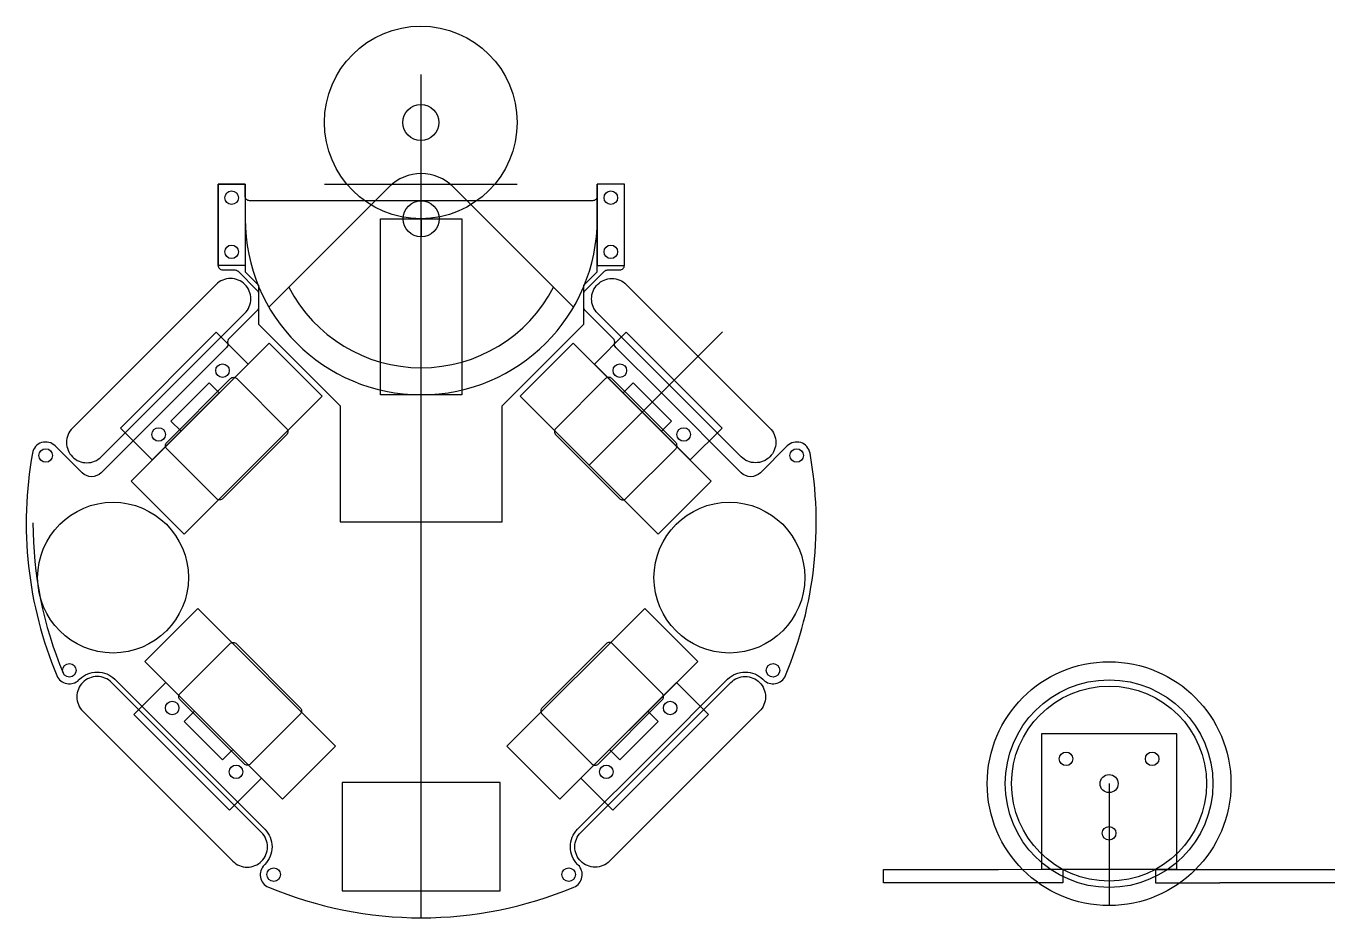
# Model space of a CAD drawing. Header units: inches. Extents: x 0 to 290, y 0 to 198.
import ezdxf

# ---------------------------------------------------------------- set-up
doc = ezdxf.new("R2010")
doc.units = ezdxf.units.IN
doc.header["$MEASUREMENT"] = 0
for name, color, linetype in [('オムニホイール', 230, 'Continuous'), ('コンデンサ', 150, 'Continuous'), ('バッテリー', 1, 'Continuous'), ('ボール', 20, 'Continuous'), ('ポケット', 230, 'Continuous'), ('穴', 3, 'Continuous'), ('補足エリア', 4, 'Continuous')]:
    doc.layers.add(name, color=color, linetype=linetype)

msp = doc.modelspace()

# ---------------------------------------------------------------- linework, layer by layer
for p, q in [((87.5, 0), (87.5, 162.54)), ((87.5, 154.87), (87.5, 150.87)), ((124.72, 100.3), (154.24, 129.83)), ((239.87, 29.73), (239.87, 2.73)), ((215.38, 10.73), (229.61, 10.77))]:
    msp.add_line(p, q)
for points in [[(42.5, 162.54), (42.5, 144.54), (42.5, 144.54, 0.414214), (43.5, 143.54), (46.22, 143.54, -0.198912), (46.93, 143.25), (51.17, 139.01, -0.198912), (51.47, 138.3), (51.47, 135.28, -0.198912), (51.17, 134.57), (44.91, 128.3, 0.267949), (44.65, 127.34, -0.267949), (44.39, 126.37), (34.3, 116.28), (16.62, 98.61, -0.414214), (12.38, 98.61), (6.45, 104.54, 0.605821), (1.37, 102.94, 0.144608), (6.81, 53.67, 0.533127), (11.69, 52.71), (11.84, 52.85, -0.414214), (19.62, 52.85), (36.23, 36.23), (52.85, 19.62, -0.414214), (52.85, 11.84), (52.71, 11.69, 0.533127), (53.67, 6.81, 0.201153), (121.33, 6.81, 0.533127), (122.29, 11.69), (122.15, 11.84, -0.414214), (122.15, 19.62), (138.77, 36.23), (155.38, 52.85, -0.414214), (163.16, 52.85), (163.31, 52.71, 0.533127), (168.19, 53.67, 0.144608), (173.63, 102.94, 0.605821), (168.55, 104.54), (162.62, 98.61, -0.414214), (158.38, 98.61), (140.7, 116.28), (130.61, 126.37, -0.267949), (130.35, 127.34, 0.267949), (130.09, 128.3), (123.83, 134.57, -0.198912), (123.53, 135.28), (123.53, 138.3, -0.198912), (123.83, 139.01), (128.07, 143.25, -0.198912), (128.78, 143.54), (131.5, 143.54, 0.414214), (132.5, 144.54), (132.5, 162.54), (126.5, 162.54), (126.5, 159.87, -0.414214), (125.5, 158.87), (49.5, 158.87, -0.414214), (48.5, 159.87), (48.5, 162.54)], [(42.15, 92.88), (31.12, 103.91, -0.414214), (31.12, 105.32), (45.26, 119.47, -0.414214), (46.67, 119.47), (57.7, 108.43, -0.414214), (57.7, 107.02), (43.56, 92.88, -0.414214)], [(132.85, 92.88), (143.88, 103.91, 0.414214), (143.88, 105.32), (129.74, 119.47, 0.414214), (128.33, 119.47), (117.3, 108.43, 0.414214), (117.3, 107.02), (131.44, 92.88, 0.414214)], [(60.7, 45.14), (49.67, 34.11, -0.414214), (48.26, 34.11), (34.11, 48.26, -0.414214), (34.11, 49.67), (45.14, 60.7, -0.414214), (46.56, 60.7), (60.7, 46.56, -0.414214)], [(114.3, 45.14), (125.33, 34.11, 0.414214), (126.74, 34.11), (140.89, 48.26, 0.414214), (140.89, 49.67), (129.86, 60.7, 0.414214), (128.44, 60.7), (114.3, 46.56, 0.414214)]]:
    msp.add_lwpolyline(points, format="xyb", close=True)
msp.add_lwpolyline([(121.23, 135.29), (94.57, 161.94, 0.414214), (80.43, 161.94), (53.77, 135.29)], format="xyb")
msp.add_lwpolyline([(224.87, 10.77), (254.87, 10.77), (254.87, 40.77), (224.87, 40.77)], close=True)
for points in [[(215.38, 7.73), (189.87, 7.73), (189.87, 10.73), (215.38, 10.73)], [(229.61, 10.78), (229.61, 7.73), (215.38, 7.73)], [(250.13, 10.78), (250.13, 7.73), (264.37, 7.73)], [(250.13, 10.73), (289.87, 10.73)], [(289.87, 7.73), (264.37, 7.73)]]:
    msp.add_lwpolyline(points)
for centre, radius in [((87.41, 176.21), 4), ((87.5, 154.87), 4), ((239.87, 29.73), 27), ((239.87, 29.73), 23), ((239.87, 29.73), 21.6), ((230.34, 35.23), 1.5), ((249.4, 35.23), 1.5), ((239.87, 29.73), 2), ((239.87, 18.73), 1.5)]:
    msp.add_circle(centre, radius)
msp.add_arc((87.5, 87.5), 86, 180, 202.7469)
at = {"layer": 'オムニホイール'}
for points in [[(78.5, 154.87), (96.5, 154.87), (96.5, 115.87), (78.5, 115.87)], [(49.15, 122.65), (27.93, 101.43), (20.86, 108.51), (42.08, 129.72)], [(125.85, 122.65), (147.07, 101.43), (154.14, 108.51), (132.92, 129.72)], [(23.27, 96.77), (53.81, 127.31), (65.55, 115.58), (35.01, 85.03)], [(151.73, 96.77), (121.19, 127.31), (109.45, 115.58), (139.99, 85.03)], [(42.78, 116.28), (40.52, 118.55), (32.04, 110.06), (34.3, 107.8)], [(132.22, 116.28), (134.48, 118.55), (142.96, 110.06), (140.7, 107.8)], [(26.26, 56.81), (56.81, 26.26), (68.55, 38), (38, 68.55)], [(148.74, 56.81), (118.19, 26.26), (106.45, 38), (137, 68.55)], [(52.14, 30.93), (30.93, 52.14), (23.86, 45.07), (45.07, 23.86)], [(122.86, 30.93), (144.07, 52.14), (151.14, 45.07), (129.93, 23.86)], [(45.78, 37.3), (43.52, 35.03), (35.03, 43.52), (37.3, 45.78)], [(129.22, 37.3), (131.48, 35.03), (139.97, 43.52), (137.7, 45.78)]]:
    msp.add_lwpolyline(points, close=True, dxfattribs=at)
for points in [[(16.62, 102.14), (48.44, 133.96, 0.414214), (48.44, 140.33), (48.44, 140.33, 0.414214), (42.08, 140.33), (10.26, 108.51, 0.414214), (10.26, 102.14), (10.26, 102.14, 0.414214)], [(158.38, 102.14), (126.56, 133.96, -0.414214), (126.56, 140.33), (126.56, 140.33, -0.414214), (132.92, 140.33), (164.74, 108.51, -0.414214), (164.74, 102.14), (164.74, 102.14, -0.414214)], [(52.14, 18.91), (18.91, 52.14, 0.414214), (12.55, 52.14), (12.55, 52.14, 0.414214), (12.55, 45.78), (45.78, 12.55, 0.414214), (52.14, 12.55), (52.14, 12.55, 0.414214)], [(122.86, 18.91), (156.09, 52.14, -0.414214), (162.45, 52.14), (162.45, 52.14, -0.414214), (162.45, 45.78), (129.22, 12.55, -0.414214), (122.86, 12.55), (122.86, 12.55, -0.414214)]]:
    msp.add_lwpolyline(points, format="xyb", close=True, dxfattribs=at)
at = {"layer": 'コンデンサ'}
for centre in [(19.24, 75.37), (155.76, 75.37)]:
    msp.add_circle(centre, 16.7, dxfattribs=at)
at = {"layer": 'バッテリー'}
msp.add_lwpolyline([(70, 6), (105, 6), (105, 30), (70, 30)], close=True, dxfattribs=at)
at = {"layer": 'ボール', "color": 30}
for p, q in [((87.5, 151.83), (87.5, 186.83)), ((66.08, 162.54), (108.75, 162.54))]:
    msp.add_line(p, q, dxfattribs=at)
msp.add_circle((87.41, 176.21), 21.34, dxfattribs=at)
at = {"layer": 'ポケット'}
for centre in [(19.24, 75.37), (155.76, 75.37)]:
    msp.add_circle(centre, 16.7, dxfattribs=at)
at = {"layer": '穴'}
for centre in [(45.5, 159.54), (129.5, 159.54), (45.5, 147.54), (129.5, 147.54), (43.49, 121.23), (131.51, 121.23), (29.35, 107.09), (145.65, 107.09), (4.33, 102.42), (170.67, 102.42), (9.57, 54.83), (165.43, 54.83), (32.35, 46.49), (142.65, 46.49), (46.49, 32.35), (128.51, 32.35), (54.83, 9.57), (120.17, 9.57)]:
    msp.add_circle(centre, 1.5, dxfattribs=at)
at = {"layer": '補足エリア'}
for points in [[(42.5, 162.54), (48.5, 162.54), (48.5, 144.54), (42.5, 144.54)], [(132.5, 162.54), (126.5, 162.54), (126.5, 144.54), (132.5, 144.54)]]:
    msp.add_lwpolyline(points, close=True, dxfattribs=at)
msp.add_lwpolyline([(48.5, 162.54), (48.5, 143.09), (51.47, 140.13), (51.47, 131.49), (69.55, 113.41), (69.55, 87.73), (87.5, 87.73), (87.5, 87.73), (87.5, 87.73), (105.45, 87.73), (105.45, 113.41), (123.53, 131.49), (123.53, 140.13), (126.5, 143.09), (126.5, 162.54)], dxfattribs=at)
for radius, start, end in [(39, 180, 0), (33, 207.3603, 332.6397)]:
    msp.add_arc((87.5, 154.87), radius, start, end, dxfattribs=at)

doc.saveas('drawing.dxf')
